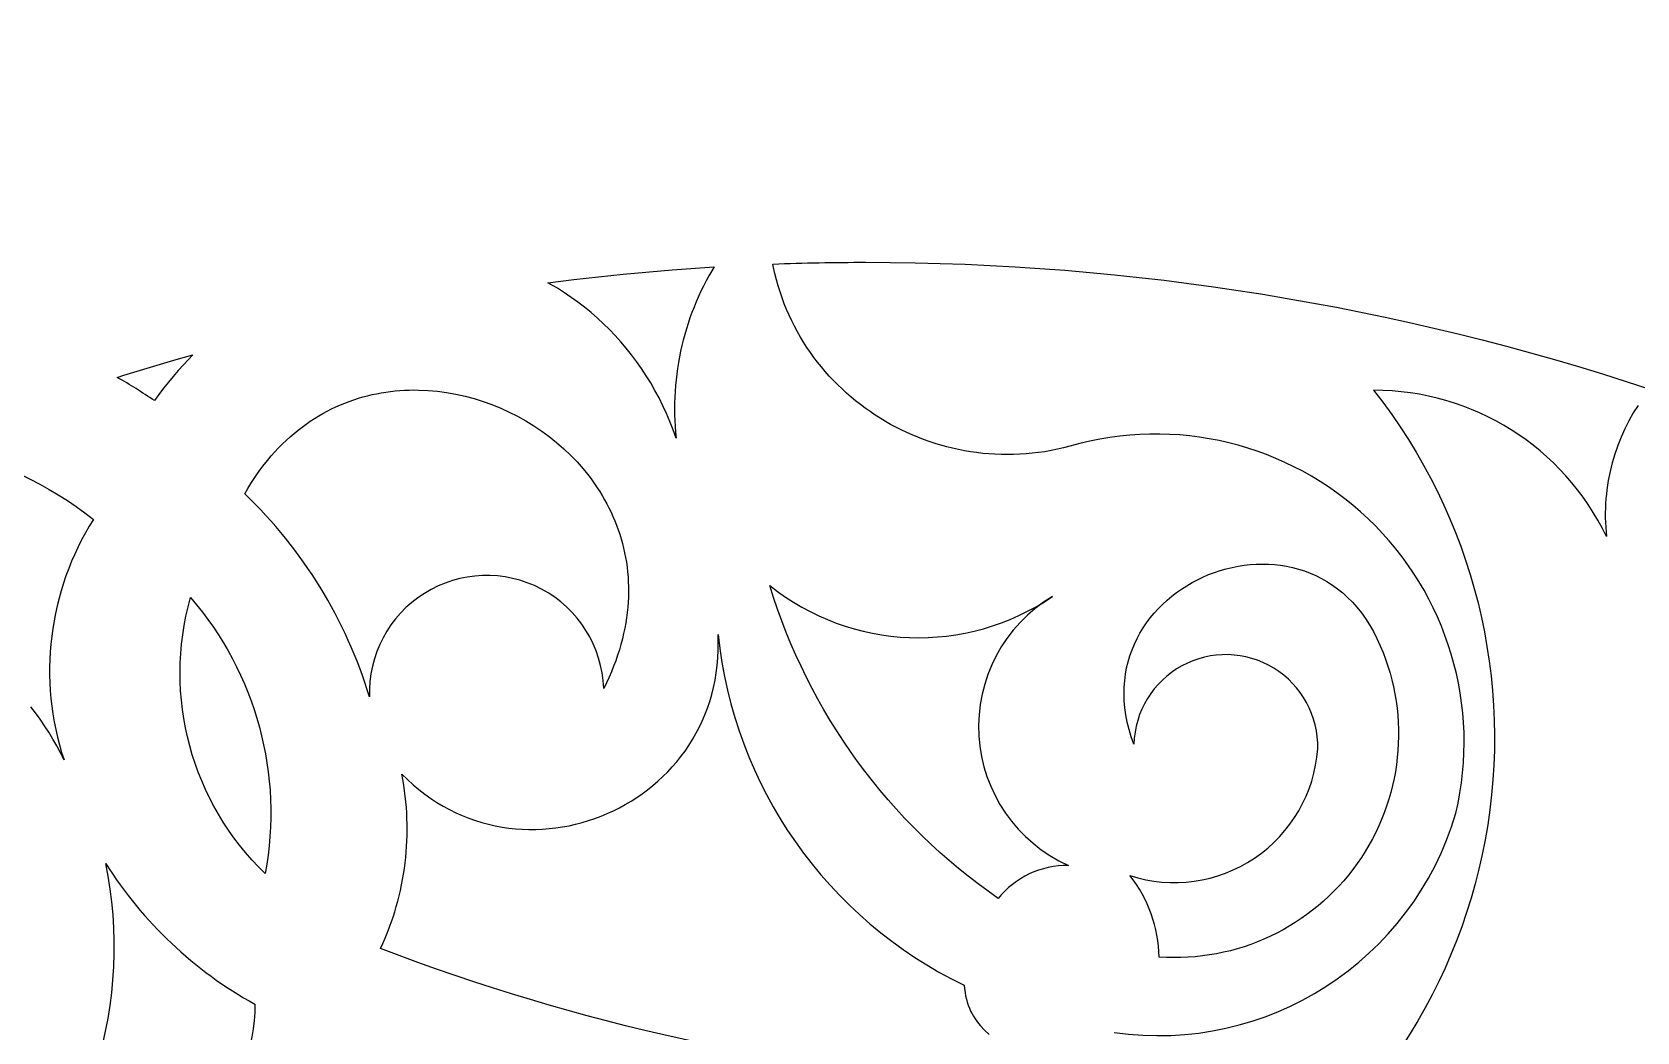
# Model space of a CAD drawing. Extents: x -1903 to -234, y -575 to 545.
# Drawn here: x -1393.1 to -1296.4, y 88.9 to 149.1 of the extents above; entities that cross this region are included whole.
import ezdxf

# ---------------------------------------------------------------- set-up
doc = ezdxf.new("R2010")
doc.units = 0
doc.layers.add('LAYER_1', color=18, linetype='CONTINUOUS')

msp = doc.modelspace()

# ---------------------------------------------------------------- linework, layer by layer
at = {"layer": 'LAYER_1'}
for points in [[(-1342.913, 545.22, 0.414214), (-1902.913, -14.78, 0.414214), (-1342.913, -574.78, 0.414214), (-782.913, -14.78, 0.414214)], [(-1383.692, 129.373), (-1384.005, 129.037), (-1384.312, 128.694), (-1384.613, 128.345), (-1384.908, 127.99), (-1385.196, 127.629), (-1385.477, 127.262), (-1385.752, 126.889, 0.017842), (-1387.985, 128.288), (-1387.597, 128.413), (-1384.573, 129.322), (-1383.436, 129.638)], [(-1369.83, 127.527), (-1369.266, 127.503), (-1368.703, 127.454), (-1368.143, 127.38), (-1367.587, 127.281), (-1367.035, 127.158), (-1366.488, 127.012), (-1365.947, 126.843), (-1365.413, 126.651), (-1364.888, 126.438), (-1364.371, 126.202), (-1363.865, 125.946), (-1363.369, 125.669), (-1362.886, 125.372), (-1362.415, 125.056), (-1361.959, 124.72), (-1361.517, 124.366), (-1361.091, 123.994), (-1360.681, 123.604), (-1360.29, 123.196), (-1359.917, 122.773), (-1359.563, 122.333), (-1359.394, 122.107), (-1359.23, 121.877), (-1359.072, 121.643), (-1358.919, 121.406), (-1358.772, 121.165), (-1358.63, 120.921), (-1358.494, 120.673), (-1358.365, 120.421), (-1358.241, 120.166), (-1358.123, 119.907), (-1358.012, 119.646), (-1357.908, 119.381), (-1357.81, 119.113), (-1357.718, 118.841), (-1357.634, 118.567), (-1357.556, 118.29), (-1357.485, 118.009), (-1357.422, 117.726), (-1357.366, 117.44), (-1357.317, 117.151), (-1357.276, 116.86), (-1357.242, 116.566), (-1357.216, 116.269), (-1357.198, 115.97), (-1357.189, 115.668), (-1357.187, 115.364), (-1357.193, 115.058), (-1357.208, 114.75), (-1357.231, 114.439), (-1357.263, 114.126), (-1357.304, 113.811), (-1357.353, 113.494), (-1357.412, 113.175), (-1357.479, 112.854), (-1357.556, 112.531), (-1357.642, 112.206), (-1357.737, 111.88), (-1357.842, 111.552), (-1357.957, 111.223), (-1358.082, 110.891), (-1358.216, 110.559), (-1358.361, 110.225), (-1358.515, 109.89), (-1358.68, 109.553, 1), (-1372.793, 109.041, 0.128453), (-1380.309, 121.28), (-1380.125, 121.596), (-1379.936, 121.904), (-1379.742, 122.202), (-1379.544, 122.492), (-1379.341, 122.773), (-1379.134, 123.045), (-1378.923, 123.308), (-1378.708, 123.563), (-1378.489, 123.809), (-1378.266, 124.046), (-1378.039, 124.276), (-1377.809, 124.496), (-1377.576, 124.709), (-1377.339, 124.913), (-1377.098, 125.109), (-1376.855, 125.297), (-1376.609, 125.477), (-1376.359, 125.649), (-1376.107, 125.812), (-1375.853, 125.968), (-1375.596, 126.117), (-1375.336, 126.257), (-1375.075, 126.39), (-1374.811, 126.515), (-1374.545, 126.632), (-1374.277, 126.742), (-1374.007, 126.844), (-1373.736, 126.939), (-1373.463, 127.027), (-1373.189, 127.107), (-1372.913, 127.181), (-1372.637, 127.247), (-1372.359, 127.306), (-1372.08, 127.358), (-1371.8, 127.402), (-1371.52, 127.44), (-1371.239, 127.472), (-1370.958, 127.496), (-1370.676, 127.514), (-1370.394, 127.525), (-1370.112, 127.529)], [(-1318.634, 117.038), (-1318.267, 117.013), (-1317.902, 116.971), (-1317.538, 116.912), (-1317.178, 116.835), (-1316.82, 116.74), (-1316.467, 116.627), (-1316.119, 116.495), (-1315.776, 116.345), (-1315.438, 116.176), (-1315.108, 115.988), (-1314.784, 115.78), (-1314.469, 115.552), (-1314.162, 115.304), (-1313.865, 115.036), (-1313.577, 114.748), (-1313.3, 114.438), (-1313.034, 114.108), (-1312.78, 113.755), (-1312.538, 113.382), (-1312.309, 112.986), (-1312.095, 112.568), (-1311.894, 112.128, -0.562024), (-1325.222, 93.37, 0.166667), (-1326.987, 98.281, 0.487168), (-1315.665, 105.91, 1), (-1326.737, 106.191), (-1326.896, 106.642), (-1327.03, 107.087), (-1327.138, 107.527), (-1327.222, 107.96), (-1327.282, 108.386), (-1327.319, 108.805), (-1327.333, 109.217), (-1327.325, 109.622), (-1327.296, 110.019), (-1327.246, 110.408), (-1327.176, 110.789), (-1327.087, 111.161), (-1326.979, 111.525), (-1326.853, 111.879), (-1326.709, 112.224), (-1326.549, 112.56), (-1326.373, 112.885), (-1326.181, 113.201), (-1325.975, 113.506), (-1325.754, 113.8), (-1325.52, 114.084), (-1325.273, 114.356), (-1325.014, 114.617), (-1324.743, 114.866), (-1324.462, 115.103), (-1324.17, 115.328), (-1323.868, 115.541), (-1323.558, 115.74), (-1323.239, 115.926), (-1322.913, 116.1), (-1322.579, 116.259), (-1322.239, 116.405), (-1321.894, 116.536), (-1321.543, 116.653), (-1321.188, 116.755), (-1320.829, 116.843), (-1320.467, 116.915), (-1320.103, 116.971), (-1319.737, 117.012), (-1319.37, 117.037), (-1319.002, 117.046)], [(-1348.671, 115.754, 0.329739), (-1331.642, 115.095, 0.606751), (-1330.688, 98.893), (-1330.994, 98.888), (-1331.299, 98.865), (-1331.6, 98.825), (-1331.899, 98.768), (-1332.193, 98.694), (-1332.481, 98.604), (-1332.765, 98.498), (-1333.041, 98.377), (-1333.31, 98.241), (-1333.57, 98.09), (-1333.821, 97.926), (-1334.062, 97.747), (-1334.292, 97.555), (-1334.511, 97.35), (-1334.717, 97.132), (-1334.91, 96.902), (-1335.522, 97.335), (-1336.124, 97.779), (-1336.716, 98.236), (-1337.297, 98.704), (-1337.867, 99.183), (-1338.426, 99.674), (-1338.975, 100.176), (-1339.512, 100.689), (-1340.037, 101.213), (-1340.552, 101.747), (-1341.054, 102.291), (-1341.545, 102.846), (-1342.024, 103.41), (-1342.491, 103.984), (-1342.946, 104.568), (-1343.389, 105.161), (-1343.819, 105.763), (-1344.236, 106.374), (-1344.641, 106.994), (-1345.032, 107.622), (-1345.411, 108.259), (-1345.776, 108.903), (-1346.128, 109.556), (-1346.467, 110.216), (-1346.792, 110.884), (-1347.103, 111.56), (-1347.4, 112.242), (-1347.683, 112.931), (-1347.952, 113.627), (-1348.206, 114.33), (-1348.446, 115.039)], [(-1383.571, 115.028, -0.228229), (-1379.075, 98.403, -0.276488)]]:
    msp.add_lwpolyline(points, format="xyb", close=True, dxfattribs=at)
msp.add_lwpolyline([(-1352.169, 134.702), (-1352.342, 134.4), (-1352.509, 134.094), (-1352.668, 133.785), (-1352.821, 133.473), (-1352.967, 133.158), (-1353.106, 132.839), (-1353.239, 132.518), (-1353.364, 132.194), (-1353.483, 131.868), (-1353.594, 131.539), (-1353.699, 131.207), (-1353.797, 130.874), (-1353.887, 130.538), (-1353.971, 130.2), (-1354.047, 129.861), (-1354.116, 129.52), (-1354.178, 129.177), (-1354.233, 128.832), (-1354.281, 128.487), (-1354.321, 128.14), (-1354.354, 127.792), (-1354.38, 127.443), (-1354.398, 127.093), (-1354.409, 126.742), (-1354.412, 126.391), (-1354.408, 126.039), (-1354.397, 125.687), (-1354.378, 125.335), (-1354.351, 124.982), (-1354.317, 124.63), (-1354.495, 125.13), (-1354.688, 125.622), (-1354.894, 126.106), (-1355.113, 126.58), (-1355.346, 127.046), (-1355.591, 127.503), (-1355.85, 127.951), (-1356.12, 128.389), (-1356.403, 128.817), (-1356.697, 129.235), (-1357.003, 129.643), (-1357.32, 130.04), (-1357.649, 130.427), (-1357.987, 130.802), (-1358.337, 131.167), (-1358.696, 131.52), (-1359.065, 131.862), (-1359.444, 132.191), (-1359.833, 132.509), (-1360.23, 132.814), (-1360.636, 133.107), (-1361.05, 133.387), (-1361.473, 133.655), (-1361.904, 133.909), (-1362.05, 133.989), (-1360.478, 134.19), (-1357.508, 134.51), (-1354.553, 134.769), (-1352.026, 134.941)], close=True, dxfattribs=at)
for points in [[(-1327.928, 88.832, 0.373134), (-1307.339, 102.048, 0.574165), (-1330.595, 124.138), (-1330.972, 124.041), (-1331.35, 123.954), (-1331.727, 123.878), (-1332.105, 123.813), (-1332.483, 123.758), (-1332.86, 123.713), (-1333.237, 123.678), (-1333.613, 123.653), (-1333.989, 123.639), (-1334.363, 123.634), (-1334.737, 123.639), (-1335.109, 123.653), (-1335.479, 123.678), (-1335.848, 123.711), (-1336.216, 123.754), (-1336.581, 123.807), (-1336.944, 123.868), (-1337.305, 123.939), (-1337.664, 124.018), (-1338.019, 124.107), (-1338.372, 124.204), (-1338.722, 124.31), (-1339.069, 124.424), (-1339.413, 124.547), (-1339.753, 124.679), (-1340.09, 124.818), (-1340.422, 124.966), (-1340.751, 125.122), (-1341.076, 125.286), (-1341.396, 125.458), (-1341.712, 125.638), (-1342.023, 125.825), (-1342.329, 126.02), (-1342.63, 126.223), (-1342.927, 126.432), (-1343.218, 126.65), (-1343.503, 126.874), (-1343.783, 127.106), (-1344.057, 127.344), (-1344.325, 127.59), (-1344.586, 127.842), (-1344.842, 128.101), (-1345.091, 128.366), (-1345.333, 128.638), (-1345.568, 128.917), (-1345.797, 129.202), (-1346.018, 129.493), (-1346.232, 129.79), (-1346.439, 130.093), (-1346.637, 130.402), (-1346.828, 130.717), (-1347.011, 131.038), (-1347.186, 131.364), (-1347.353, 131.696), (-1347.51, 132.033), (-1347.66, 132.376), (-1347.8, 132.724), (-1347.932, 133.077), (-1348.054, 133.435), (-1348.167, 133.798), (-1348.27, 134.166), (-1348.364, 134.538), (-1348.447, 134.916), (-1348.486, 135.116, -0.00928), (-1342.919, 135.221, -0.080315), (-1295.652, 127.575)], [(-1296.365, 126.604), (-1296.652, 126.145), (-1296.919, 125.673), (-1297.164, 125.189), (-1297.388, 124.693), (-1297.59, 124.187), (-1297.768, 123.671), (-1297.924, 123.145), (-1298.055, 122.611), (-1298.163, 122.07), (-1298.207, 121.796), (-1298.245, 121.521), (-1298.277, 121.244), (-1298.302, 120.965), (-1298.321, 120.685), (-1298.334, 120.404), (-1298.339, 120.122), (-1298.339, 119.838), (-1298.331, 119.554), (-1298.317, 119.268), (-1298.295, 118.981), (-1298.267, 118.694), (-1298.518, 119.194), (-1298.785, 119.682), (-1299.069, 120.159), (-1299.367, 120.623), (-1299.681, 121.074), (-1300.01, 121.512), (-1300.353, 121.937), (-1300.709, 122.349), (-1301.079, 122.748), (-1301.462, 123.132), (-1301.858, 123.502), (-1302.265, 123.857), (-1302.684, 124.198), (-1303.115, 124.524), (-1303.556, 124.834), (-1304.008, 125.129), (-1304.47, 125.408), (-1304.941, 125.671), (-1305.421, 125.918), (-1305.91, 126.147), (-1306.407, 126.36), (-1306.912, 126.556), (-1307.425, 126.734), (-1307.944, 126.895), (-1308.47, 127.038), (-1309.002, 127.162), (-1309.54, 127.268), (-1310.083, 127.355), (-1310.63, 127.423), (-1311.182, 127.471), (-1311.739, 127.5), (-1312.298, 127.509, -0.453995), (-1321.532, 77.564, 0.240725)], [(-1398.697, 124.02, -0.118726), (-1389.421, 119.737, 0.224974), (-1391.192, 105.246), (-1391.404, 105.673), (-1391.628, 106.093), (-1391.862, 106.505), (-1392.107, 106.91), (-1392.363, 107.307), (-1392.629, 107.695), (-1392.905, 108.076), (-1393.191, 108.448)], [(-1335.064, 85.71, -0.074077), (-1372.119, 93.881), (-1371.979, 94.19), (-1371.845, 94.501), (-1371.718, 94.814), (-1371.597, 95.13), (-1371.482, 95.447), (-1371.374, 95.766), (-1371.272, 96.087), (-1371.176, 96.41), (-1371.088, 96.734), (-1371.005, 97.06), (-1370.929, 97.387), (-1370.859, 97.715), (-1370.796, 98.044), (-1370.74, 98.375), (-1370.69, 98.706), (-1370.646, 99.038), (-1370.609, 99.371), (-1370.579, 99.705), (-1370.555, 100.039), (-1370.537, 100.374), (-1370.526, 100.709), (-1370.522, 101.044), (-1370.525, 101.38), (-1370.533, 101.715), (-1370.549, 102.051), (-1370.571, 102.386), (-1370.6, 102.722), (-1370.636, 103.057), (-1370.678, 103.391), (-1370.726, 103.725), (-1370.782, 104.059), (-1370.844, 104.392), (-1370.509, 104.062), (-1370.166, 103.75), (-1369.815, 103.456), (-1369.459, 103.181), (-1369.095, 102.922), (-1368.726, 102.682), (-1368.352, 102.459), (-1367.972, 102.253), (-1367.588, 102.064), (-1367.2, 101.892), (-1366.808, 101.736), (-1366.413, 101.597), (-1366.015, 101.474), (-1365.614, 101.368), (-1365.212, 101.277), (-1364.807, 101.203), (-1364.402, 101.143), (-1363.996, 101.1), (-1363.589, 101.071), (-1363.183, 101.058), (-1362.777, 101.06), (-1362.372, 101.076), (-1361.968, 101.107), (-1361.566, 101.153), (-1361.166, 101.212), (-1360.769, 101.286), (-1360.375, 101.374), (-1359.984, 101.475), (-1359.597, 101.59), (-1359.215, 101.719), (-1358.837, 101.86), (-1358.464, 102.015), (-1358.097, 102.182), (-1357.736, 102.362), (-1357.382, 102.555), (-1357.034, 102.76), (-1356.693, 102.977), (-1356.361, 103.206), (-1356.036, 103.447), (-1355.72, 103.7), (-1355.413, 103.964), (-1355.115, 104.24), (-1354.827, 104.526), (-1354.549, 104.824), (-1354.282, 105.132), (-1354.026, 105.451), (-1353.781, 105.78), (-1353.549, 106.12), (-1353.328, 106.469), (-1353.121, 106.829), (-1352.927, 107.198), (-1352.746, 107.577), (-1352.579, 107.966), (-1352.427, 108.363), (-1352.29, 108.77), (-1352.168, 109.186), (-1352.062, 109.61), (-1351.972, 110.043), (-1351.898, 110.484), (-1351.842, 110.933), (-1351.803, 111.39), (-1351.781, 111.855), (-1351.778, 112.328), (-1351.794, 112.809, 0.260478), (-1336.961, 91.673), (-1336.941, 91.45), (-1336.913, 91.237), (-1336.877, 91.032), (-1336.832, 90.835), (-1336.779, 90.646), (-1336.718, 90.465), (-1336.65, 90.29), (-1336.575, 90.122), (-1336.492, 89.961), (-1336.402, 89.805), (-1336.306, 89.654), (-1336.203, 89.508), (-1336.094, 89.367), (-1335.98, 89.23), (-1335.733, 88.967), (-1335.466, 88.715)], [(-1388.86, 88.147), (-1388.688, 88.911), (-1388.541, 89.679), (-1388.417, 90.452), (-1388.319, 91.227), (-1388.245, 92.005), (-1388.195, 92.785), (-1388.17, 93.566), (-1388.17, 94.348), (-1388.194, 95.129), (-1388.242, 95.91), (-1388.315, 96.689), (-1388.413, 97.466), (-1388.535, 98.241), (-1388.681, 99.012, 0.126855), (-1379.7, 90.537, -0.186674), (-1382.447, 83.314)]]:
    msp.add_lwpolyline(points, format="xyb", dxfattribs=at)

doc.saveas('drawing.dxf')
